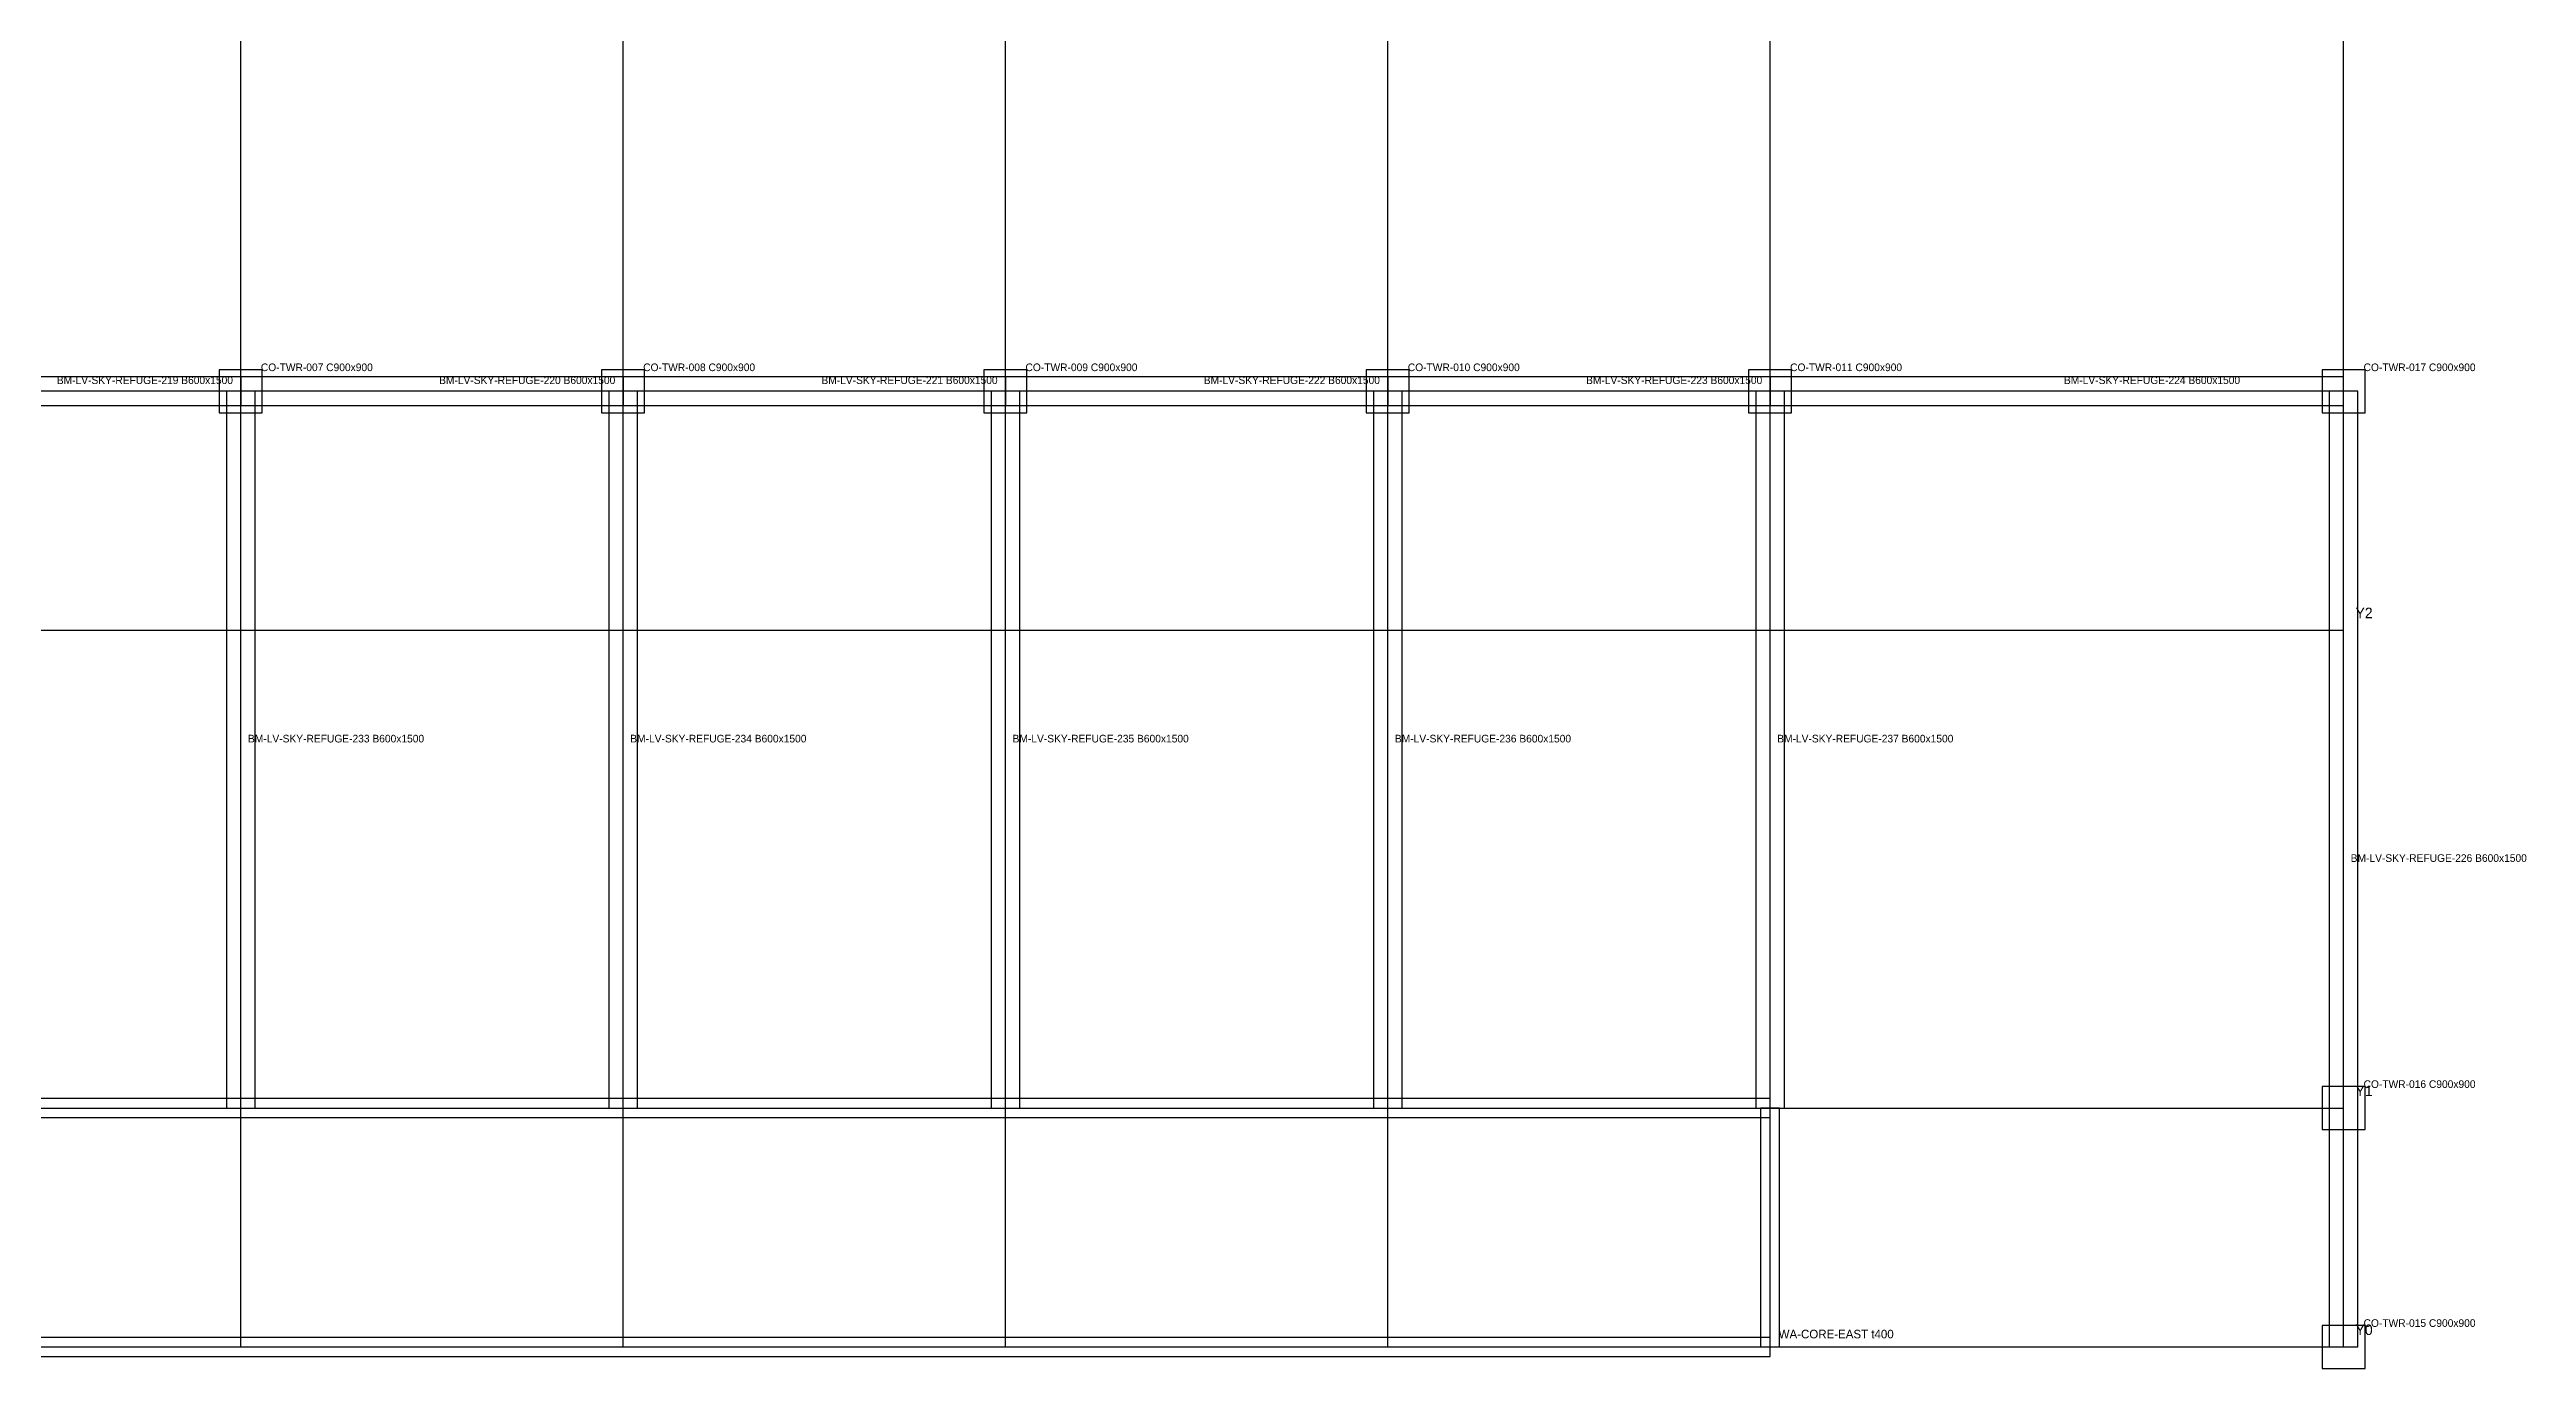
# Model space of a CAD drawing. Header units: millimetres. Extents: x -600 to 226982, y -254450 to 109948.
# Drawn here: x 174998 to 226828, y -254450 to -226851 of the extents above; entities that cross this region are included whole.
import ezdxf

# ---------------------------------------------------------------- set-up
doc = ezdxf.new("R2010")
doc.units = ezdxf.units.MM
for name, color, linetype in [('LV-SKY-REFUGE_BEAM', 5, 'Continuous'), ('LV-SKY-REFUGE_COLUMN', 1, 'Continuous'), ('LV-SKY-REFUGE_GRID', 8, 'Continuous'), ('LV-SKY-REFUGE_SLAB', 7, 'Continuous'), ('LV-SKY-REFUGE_WALL', 3, 'Continuous'), ('TEXT', 7, 'Continuous')]:
    doc.layers.add(name, color=color, linetype=linetype)

msp = doc.modelspace()

# ---------------------------------------------------------------- linework, layer by layer
at = {"layer": 'LV-SKY-REFUGE_BEAM'}
for points in [[(171000, -233700), (171000, -234300), (179000, -234300), (179000, -233700), (171000, -233700)], [(179000, -233700), (179000, -234300), (187000, -234300), (187000, -233700), (179000, -233700)], [(187000, -233700), (187000, -234300), (195000, -234300), (195000, -233700), (187000, -233700)], [(195000, -233700), (195000, -234300), (203000, -234300), (203000, -233700), (195000, -233700)], [(203000, -233700), (203000, -234300), (211000, -234300), (211000, -233700), (203000, -233700)], [(211000, -233700), (211000, -234300), (223000, -234300), (223000, -233700), (211000, -233700)], [(178700, -249000), (179300, -249000), (179300, -234000), (178700, -234000), (178700, -249000)], [(186700, -249000), (187300, -249000), (187300, -234000), (186700, -234000), (186700, -249000)], [(194700, -249000), (195300, -249000), (195300, -234000), (194700, -234000), (194700, -249000)], [(202700, -249000), (203300, -249000), (203300, -234000), (202700, -234000), (202700, -249000)], [(210700, -249000), (211300, -249000), (211300, -234000), (210700, -234000), (210700, -249000)], [(222700, -254000), (223300, -254000), (223300, -234000), (222700, -234000), (222700, -254000)]]:
    msp.add_lwpolyline(points, close=True, dxfattribs=at)
at = {"layer": 'LV-SKY-REFUGE_COLUMN'}
for points in [[(178550, -234450), (179450, -234450), (179450, -233550), (178550, -233550), (178550, -234450)], [(186550, -234450), (187450, -234450), (187450, -233550), (186550, -233550), (186550, -234450)], [(194550, -234450), (195450, -234450), (195450, -233550), (194550, -233550), (194550, -234450)], [(202550, -234450), (203450, -234450), (203450, -233550), (202550, -233550), (202550, -234450)], [(210550, -234450), (211450, -234450), (211450, -233550), (210550, -233550), (210550, -234450)], [(222550, -234450), (223450, -234450), (223450, -233550), (222550, -233550), (222550, -234450)], [(222550, -249450), (223450, -249450), (223450, -248550), (222550, -248550), (222550, -249450)], [(222550, -254450), (223450, -254450), (223450, -253550), (222550, -253550), (222550, -254450)]]:
    msp.add_lwpolyline(points, close=True, dxfattribs=at)
at = {"layer": 'LV-SKY-REFUGE_GRID'}
for points in [[(179000, -254000), (179000, -152000)], [(187000, -254000), (187000, -152000)], [(195000, -254000), (195000, -152000)], [(203000, -254000), (203000, -152000)], [(211000, -254000), (211000, -152000)], [(223000, -254000), (223000, -152000)], [(119000, -239000), (223000, -239000)], [(119000, -249000), (223000, -249000)], [(119000, -254000), (223000, -254000)]]:
    msp.add_lwpolyline(points, dxfattribs=at)
at = {"layer": 'LV-SKY-REFUGE_SLAB'}
msp.add_lwpolyline([(119000, -254000), (223000, -254000), (223000, -234000), (119000, -234000), (119000, -254000)], close=True, dxfattribs=at)
at = {"layer": 'LV-SKY-REFUGE_WALL'}
for points in [[(131000, -248800), (131000, -249200), (211000, -249200), (211000, -248800), (131000, -248800)], [(210800, -254000), (211200, -254000), (211200, -249000), (210800, -249000), (210800, -254000)], [(131000, -253800), (131000, -254200), (211000, -254200), (211000, -253800), (131000, -253800)]]:
    msp.add_lwpolyline(points, close=True, dxfattribs=at)

# ---------------------------------------------------------------- texts
at = {"layer": 'TEXT'}
for s, height, p in [('BM-LV-SKY-REFUGE-219 B600x1500', 160, (175150, -233850)), ('CO-TWR-007 C900x900', 160, (179420, -233580)), ('BM-LV-SKY-REFUGE-220 B600x1500', 160, (183150, -233850)), ('CO-TWR-008 C900x900', 160, (187420, -233580)), ('BM-LV-SKY-REFUGE-221 B600x1500', 160, (191150, -233850)), ('CO-TWR-009 C900x900', 160, (195420, -233580)), ('BM-LV-SKY-REFUGE-222 B600x1500', 160, (199150, -233850)), ('CO-TWR-010 C900x900', 160, (203420, -233580)), ('BM-LV-SKY-REFUGE-223 B600x1500', 160, (207150, -233850)), ('CO-TWR-011 C900x900', 160, (211420, -233580)), ('BM-LV-SKY-REFUGE-224 B600x1500', 160, (217150, -233850)), ('CO-TWR-017 C900x900', 160, (223420, -233580)), ('Y2', 220, (223250, -238750)), ('BM-LV-SKY-REFUGE-233 B600x1500', 160, (179150, -241350)), ('BM-LV-SKY-REFUGE-234 B600x1500', 160, (187150, -241350)), ('BM-LV-SKY-REFUGE-235 B600x1500', 160, (195150, -241350)), ('BM-LV-SKY-REFUGE-236 B600x1500', 160, (203150, -241350)), ('BM-LV-SKY-REFUGE-237 B600x1500', 160, (211150, -241350)), ('BM-LV-SKY-REFUGE-226 B600x1500', 160, (223150, -243850)), ('Y1', 220, (223250, -248750)), ('CO-TWR-016 C900x900', 160, (223420, -248580)), ('CO-TWR-015 C900x900', 160, (223420, -253580)), ('WA-CORE-EAST t400', 180, (211180, -253820)), ('Y0', 220, (223250, -253750))]:
    msp.add_text(s, height=height, dxfattribs=at).set_placement(p)

doc.saveas('drawing.dxf')
